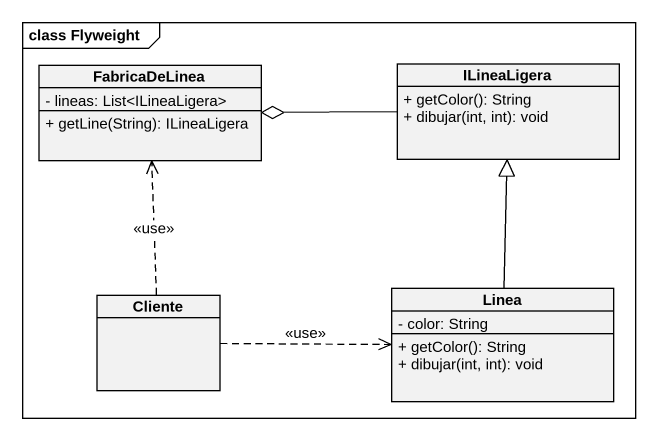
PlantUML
@startuml
mainframe class Flyweight
hide circle
hide empty members
skinparam classAttributeIconSize 0
class FabricaDeLinea {
  - lineas: List<ILineaLigera>
  + getLine(String): ILineaLigera
}
class ILineaLigera {
  + getColor(): String
  + dibujar(int, int): void
}
class Cliente
class Linea {
  - color: String
  + getColor(): String
  + dibujar(int, int): void
}
ILineaLigera -left-o FabricaDeLinea
Cliente .up.> FabricaDeLinea : <<use>>
Cliente .right.> Linea : <<use>>
Linea -up-|> ILineaLigera
@enduml
